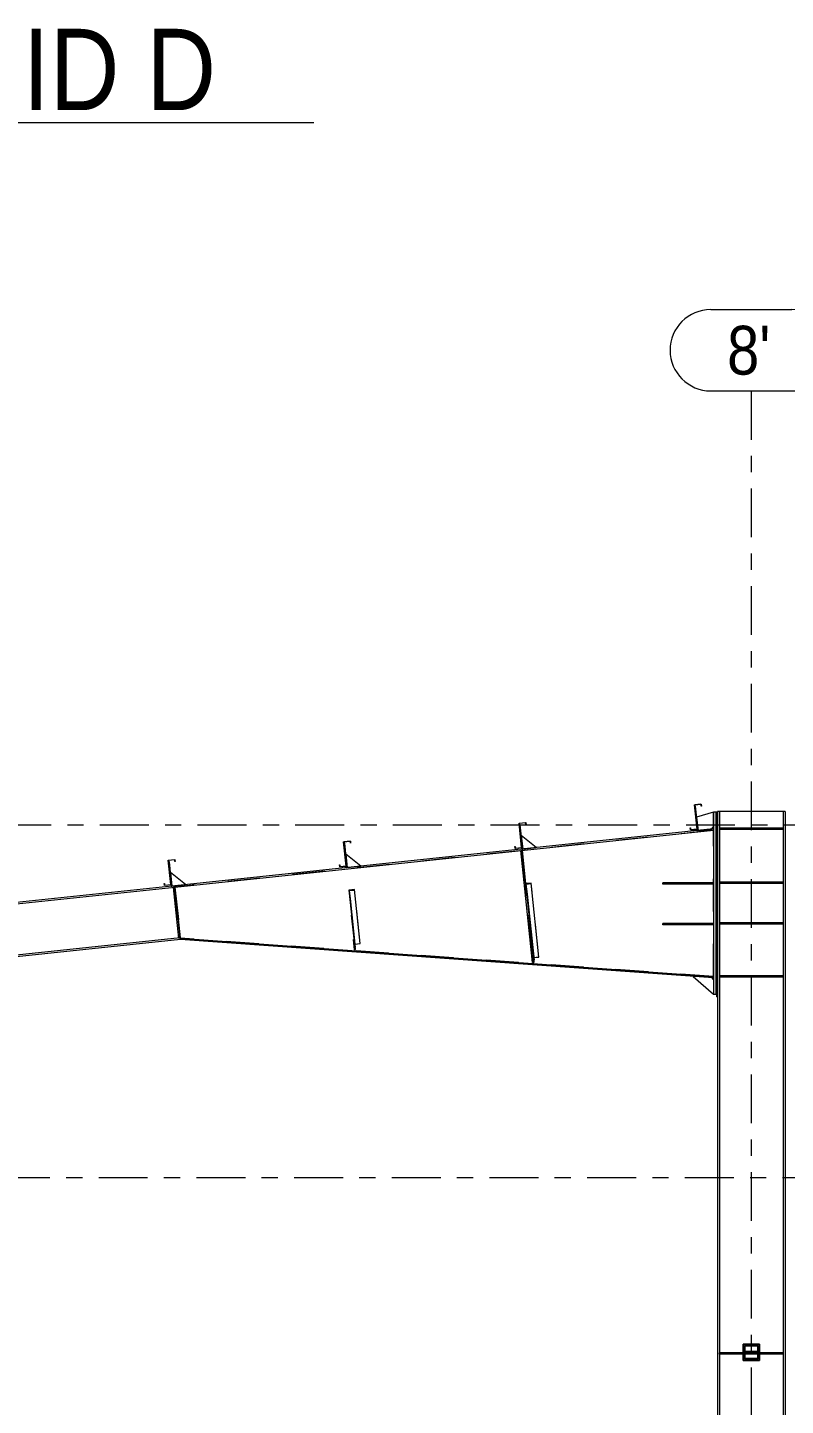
# Model space of a CAD drawing. Header units: millimetres. Extents: x -49 to 773, y -69 to 505.
# Drawn here: x 177.6 to 224.2, y 250.1 to 334.8 of the extents above; entities that cross this region are included whole.
import ezdxf

# ---------------------------------------------------------------- set-up
doc = ezdxf.new("R2010")
doc.units = ezdxf.units.MM
for name, pattern in [('XKITLINE00', [0]), ('XKITLINE02', [4, 2, -2]), ('XKITLINE03', [6, 3, -1, 1, -1])]:
    doc.linetypes.add(name, pattern=pattern)
for name, color, linetype, lineweight in [('OtherObjectType', 7, 'Continuous', 0), ('Part', 2, 'Continuous', 0), ('S-grid', 1, 'Continuous', 0)]:
    doc.layers.add(name, color=color, linetype=linetype, lineweight=lineweight)
doc.styles.add('ARIAL', font='ARIAL.TTF')

# ---------------------------------------------------------------- blocks, each defined once
blk = doc.blocks.new('*A181')
at = {"layer": 'Part'}
h = blk.add_hatch(color=3, dxfattribs=at)
h.paths.add_polyline_path([(221.667, 252.972), (221.667, 253.806), (222.5, 253.806), (222.5, 252.972)], flags=17)
h.paths.add_polyline_path([(221.7, 253.772), (221.7, 253.006), (222.467, 253.006), (222.467, 253.772)])
blk = doc.blocks.new('*A182')
at = {"layer": 'Part'}
blk.add_hatch(color=3, dxfattribs=at).paths.add_polyline_path([(218.586, 287.028), (219, 287.072), (219.013, 286.948), (218.998, 286.946), (218.987, 287.056), (218.602, 287.015), (218.76, 285.522), (218.345, 285.478), (218.332, 285.602), (218.347, 285.604), (218.359, 285.494), (218.743, 285.535)], flags=17)
blk = doc.blocks.new('*A183')
at = {"layer": 'Part'}
blk.add_hatch(color=3, dxfattribs=at).paths.add_polyline_path([(218.586, 287.028), (219, 287.072), (219.013, 286.948), (218.998, 286.946), (218.987, 287.056), (218.602, 287.015), (218.76, 285.522), (218.345, 285.478), (218.332, 285.602), (218.347, 285.604), (218.359, 285.494), (218.743, 285.535)], flags=17)
blk = doc.blocks.new('*A184')
at = {"layer": 'Part'}
blk.add_hatch(color=3, dxfattribs=at).paths.add_polyline_path([(197.367, 281.78), (197.699, 281.815), (197.702, 281.789), (197.387, 281.756), (197.439, 281.261), (197.422, 281.259)], flags=17)
blk = doc.blocks.new('*A189')
at = {"layer": 'Part'}
blk.add_hatch(color=3, dxfattribs=at).paths.add_polyline_path([(186.265, 283.619), (186.679, 283.663), (186.692, 283.539), (186.677, 283.537), (186.666, 283.647), (186.281, 283.606), (186.439, 282.113), (186.025, 282.069), (186.011, 282.193), (186.026, 282.195), (186.038, 282.085), (186.422, 282.126)], flags=17)
blk = doc.blocks.new('*A190')
at = {"layer": 'Part'}
blk.add_hatch(color=3, dxfattribs=at).paths.add_polyline_path([(186.265, 283.619), (186.679, 283.663), (186.692, 283.539), (186.677, 283.537), (186.666, 283.647), (186.281, 283.606), (186.439, 282.113), (186.025, 282.069), (186.011, 282.193), (186.026, 282.195), (186.038, 282.085), (186.422, 282.126)], flags=17)
blk = doc.blocks.new('*A191')
at = {"layer": 'Part'}
blk.add_hatch(color=3, dxfattribs=at).paths.add_polyline_path([(197.039, 284.756), (197.453, 284.799), (197.466, 284.675), (197.451, 284.674), (197.44, 284.783), (197.055, 284.742), (197.213, 283.249), (196.798, 283.205), (196.785, 283.33), (196.8, 283.331), (196.811, 283.222), (197.196, 283.262)], flags=17)
blk = doc.blocks.new('*A192')
at = {"layer": 'Part'}
blk.add_hatch(color=3, dxfattribs=at).paths.add_polyline_path([(197.039, 284.756), (197.453, 284.799), (197.466, 284.675), (197.451, 284.674), (197.44, 284.783), (197.055, 284.742), (197.213, 283.249), (196.798, 283.205), (196.785, 283.33), (196.8, 283.331), (196.811, 283.222), (197.196, 283.262)], flags=17)
blk = doc.blocks.new('*A193')
at = {"layer": 'Part'}
blk.add_hatch(color=3, dxfattribs=at).paths.add_polyline_path([(207.812, 285.892), (208.226, 285.936), (208.24, 285.811), (208.225, 285.81), (208.213, 285.919), (207.829, 285.879), (207.986, 284.385), (207.572, 284.342), (207.559, 284.466), (207.574, 284.467), (207.585, 284.358), (207.97, 284.399)], flags=17)
blk = doc.blocks.new('*A194')
at = {"layer": 'Part'}
blk.add_hatch(color=3, dxfattribs=at).paths.add_polyline_path([(207.812, 285.892), (208.226, 285.936), (208.24, 285.811), (208.225, 285.81), (208.213, 285.919), (207.829, 285.879), (207.986, 284.385), (207.572, 284.342), (207.559, 284.466), (207.574, 284.467), (207.585, 284.358), (207.97, 284.399)], flags=17)
blk = doc.blocks.new('*A196')
at = {"layer": 'Part'}
blk.add_hatch(color=3, dxfattribs=at).paths.add_polyline_path([(208.218, 282.184), (208.55, 282.219), (208.553, 282.187), (208.238, 282.153), (208.303, 281.54), (208.286, 281.539)], flags=17)
blk = doc.blocks.new('*A733')
at = {"layer": 'S-grid', "color": 1, "linetype": 'XKITLINE03', "lineweight": 0}
blk.add_line((134.068, 285.788), (369.833, 285.788), dxfattribs=at)
blk = doc.blocks.new('*A734')
at = {"layer": 'S-grid', "color": 1, "linetype": 'XKITLINE03', "lineweight": 0}
blk.add_line((-10, 264.122), (369.833, 264.122), dxfattribs=at)
blk = doc.blocks.new('*A736')
at = {"layer": 'Part', "color": 2, "linetype": 'XKITLINE00', "lineweight": 0}
for p, q in [((186.667, 282.053), (114.45, 274.436)), ((186.679, 281.945), (114.462, 274.328)), ((186.676, 281.97), (186.679, 281.945)), ((187.006, 278.846), (122.476, 272.039)), ((187.017, 278.738), (122.487, 271.932)), ((187.006, 278.846), (187.017, 278.738)), ((122.145, 272.004), (114.788, 271.228)), ((122.156, 271.897), (114.8, 271.121))]:
    blk.add_line(p, q, dxfattribs=at)
at = {"layer": 'Part', "color": 7, "linetype": 'XKITLINE02', "lineweight": 0}
for p, q in [((186.667, 282.053), (186.676, 281.97)), ((186.679, 281.945), (187.006, 278.846)), ((114.45, 274.436), (114.8, 271.121)), ((122.476, 272.039), (122.145, 272.004)), ((122.487, 271.932), (122.156, 271.897))]:
    blk.add_line(p, q, dxfattribs=at)
blk = doc.blocks.new('*A932')
at = {"layer": 'S-grid', "color": 1, "linetype": 'XKITLINE03', "lineweight": 0}
blk.add_line((222.083, 165.458), (222.083, 312.455), dxfattribs=at)
at = {"layer": 'S-grid', "color": 3, "style": 'ARIAL', "width": 0.85}
blk.add_text("8'", height=3, dxfattribs=at).set_placement((220.589, 313.455))
blk = doc.blocks.new('*A933')
at = {"layer": 'Part', "color": 2, "linetype": 'XKITLINE00', "lineweight": 0}
for p, q in [((220, 286.606), (220, 286.562)), ((224.167, 286.606), (220, 286.606)), ((220.133, 286.606), (220.133, 253.347)), ((224.033, 286.606), (224.033, 253.347)), ((224.167, 286.606), (224.167, 189.08)), ((220, 275.228), (220, 189.08)), ((220.133, 253.264), (220.133, 221.11)), ((224.033, 253.264), (224.033, 221.11))]:
    blk.add_line(p, q, dxfattribs=at)
at = {"layer": 'Part', "color": 7, "linetype": 'XKITLINE02', "lineweight": 0}
for p, q in [((220, 286.562), (220, 275.228)), ((220.133, 253.347), (220.133, 253.264)), ((224.033, 253.347), (224.033, 253.264))]:
    blk.add_line(p, q, dxfattribs=at)
blk = doc.blocks.new('*A975')
at = {"layer": 'Part', "color": 7, "linetype": 'XKITLINE02', "lineweight": 0}
for p, q in [((222.5, 253.806), (221.667, 253.806)), ((221.667, 253.806), (221.667, 252.972)), ((221.7, 253.006), (221.7, 253.772)), ((221.7, 253.772), (222.467, 253.772)), ((222.467, 253.772), (222.467, 253.006)), ((222.5, 252.972), (222.5, 253.806)), ((221.667, 252.972), (222.5, 252.972)), ((222.467, 253.006), (221.7, 253.006))]:
    blk.add_line(p, q, dxfattribs=at)
blk = doc.blocks.new('*A983')
at = {"layer": 'Part', "color": 2, "linetype": 'XKITLINE00', "lineweight": 0}
for p, q in [((221.583, 253.347), (220.133, 253.347)), ((220.133, 253.264), (220.133, 253.347)), ((221.583, 253.264), (220.133, 253.264)), ((224.033, 253.347), (222.583, 253.347)), ((224.033, 253.264), (222.583, 253.264)), ((224.033, 253.347), (224.033, 253.264))]:
    blk.add_line(p, q, dxfattribs=at)
at = {"layer": 'Part', "color": 7, "linetype": 'XKITLINE02', "lineweight": 0}
for p, q in [((220.258, 253.264), (220.258, 253.347)), ((222.583, 253.347), (221.583, 253.347)), ((222.583, 253.264), (221.583, 253.264)), ((223.908, 253.264), (223.908, 253.347))]:
    blk.add_line(p, q, dxfattribs=at)
blk = doc.blocks.new('*A984')
at = {"layer": 'Part', "color": 7, "linetype": 'XKITLINE02', "lineweight": 0}
for p, q in [((221.583, 253.347), (221.583, 253.431)), ((221.583, 253.431), (222.583, 253.431)), ((222.583, 253.347), (221.583, 253.347)), ((222.583, 253.431), (222.583, 253.347))]:
    blk.add_line(p, q, dxfattribs=at)
blk = doc.blocks.new('*A985')
at = {"layer": 'Part', "color": 2, "linetype": 'XKITLINE00', "lineweight": 0}
for p, q in [((222.583, 253.889), (221.583, 253.889)), ((221.583, 253.889), (221.583, 252.889)), ((222.583, 252.889), (222.583, 253.889)), ((221.583, 252.889), (222.583, 252.889))]:
    blk.add_line(p, q, dxfattribs=at)
blk = doc.blocks.new('*A986')
at = {"layer": 'Part', "color": 7, "linetype": 'XKITLINE02', "lineweight": 0}
for p, q in [((224.033, 253.347), (220.133, 253.347)), ((220.133, 253.264), (220.133, 253.347)), ((224.033, 253.264), (220.133, 253.264)), ((220.258, 253.347), (220.258, 253.264)), ((223.908, 253.264), (223.908, 253.347)), ((224.033, 253.347), (224.033, 253.264))]:
    blk.add_line(p, q, dxfattribs=at)
blk = doc.blocks.new('*A987')
at = {"layer": 'Part', "color": 7, "linetype": 'XKITLINE02', "lineweight": 0}
for p, q in [((221.583, 253.431), (221.583, 253.347)), ((222.583, 253.431), (221.583, 253.431)), ((221.583, 253.347), (222.583, 253.347)), ((222.583, 253.347), (222.583, 253.431))]:
    blk.add_line(p, q, dxfattribs=at)
blk = doc.blocks.new('*A988')
at = {"layer": 'Part', "color": 7, "linetype": 'XKITLINE02', "lineweight": 0}
for p, q in [((221.583, 253.889), (222.583, 253.889)), ((221.583, 252.889), (221.583, 253.889)), ((222.583, 253.889), (222.583, 252.889)), ((222.583, 252.889), (221.583, 252.889))]:
    blk.add_line(p, q, dxfattribs=at)
blk = doc.blocks.new('*A990')
at = {"layer": 'Part', "color": 2, "linetype": 'XKITLINE00', "lineweight": 0}
for p, q in [((221.667, 252.972), (221.667, 253.806)), ((221.667, 253.806), (222.5, 253.806)), ((221.7, 253.006), (221.7, 253.772)), ((221.7, 253.772), (222.467, 253.772)), ((222.467, 253.772), (222.467, 253.006)), ((222.5, 253.806), (222.5, 252.972)), ((222.5, 252.972), (221.667, 252.972)), ((222.467, 253.006), (221.7, 253.006))]:
    blk.add_line(p, q, dxfattribs=at)
blk = doc.blocks.new('*A991')
at = {"layer": 'S-grid', "color": 1, "linetype": 'XKITLINE00', "lineweight": 0}
for p, q in [((219.589, 317.455), (224.577, 317.455)), ((219.589, 312.455), (224.577, 312.455))]:
    blk.add_line(p, q, dxfattribs=at)
for centre, start, end in [((219.589, 314.955), 90, 270), ((224.577, 314.955), 270, 90)]:
    blk.add_arc(centre, 2.5, start, end, dxfattribs=at)
blk = doc.blocks.new('*A992')
at = {"layer": 'Part', "color": 2, "linetype": 'XKITLINE00', "lineweight": 0}
for p, q in [((218.586, 287.028), (219, 287.072)), ((218.743, 285.535), (218.586, 287.028)), ((218.987, 287.056), (218.602, 287.015)), ((218.602, 287.015), (218.76, 285.522)), ((218.998, 286.946), (218.987, 287.056)), ((219, 287.072), (219.013, 286.948)), ((219.013, 286.948), (218.998, 286.946)), ((218.332, 285.602), (218.347, 285.604)), ((218.345, 285.478), (218.332, 285.602)), ((218.76, 285.522), (218.345, 285.478)), ((218.347, 285.604), (218.359, 285.494)), ((218.359, 285.494), (218.743, 285.535))]:
    blk.add_line(p, q, dxfattribs=at)
blk = doc.blocks.new('*A993')
at = {"layer": 'Part', "color": 2, "linetype": 'XKITLINE00', "lineweight": 0}
for p, q in [((218.586, 287.028), (219, 287.072)), ((218.743, 285.535), (218.586, 287.028)), ((218.987, 287.056), (218.602, 287.015)), ((218.602, 287.015), (218.76, 285.522)), ((218.998, 286.946), (218.987, 287.056)), ((219, 287.072), (219.013, 286.948)), ((219.013, 286.948), (218.998, 286.946)), ((218.332, 285.602), (218.347, 285.604)), ((218.345, 285.478), (218.332, 285.602)), ((218.76, 285.522), (218.345, 285.478)), ((218.347, 285.604), (218.359, 285.494)), ((218.359, 285.494), (218.743, 285.535))]:
    blk.add_line(p, q, dxfattribs=at)
blk = doc.blocks.new('*A994')
at = {"layer": 'Part', "color": 2, "linetype": 'XKITLINE00', "lineweight": 0}
for p, q in [((187.017, 278.738), (187.023, 278.821)), ((219.744, 276.395), (187.017, 278.738)), ((187.023, 278.821), (219.75, 276.478)), ((219.75, 276.478), (219.744, 276.395))]:
    blk.add_line(p, q, dxfattribs=at)
blk = doc.blocks.new('*A995')
at = {"layer": 'Part', "color": 2, "linetype": 'XKITLINE00', "lineweight": 0}
for p, q in [((219.741, 285.541), (186.667, 282.053)), ((186.676, 281.97), (219.75, 285.459)), ((219.75, 285.459), (219.741, 285.541)), ((186.667, 282.053), (186.676, 281.97))]:
    blk.add_line(p, q, dxfattribs=at)
blk = doc.blocks.new('*A996')
at = {"layer": 'Part', "color": 7, "linetype": 'XKITLINE02', "lineweight": 0}
for p, q in [((219.75, 285.459), (186.676, 281.97)), ((219.75, 276.478), (219.75, 285.459)), ((186.676, 281.97), (187.008, 278.822)), ((219.75, 276.478), (187.023, 278.821))]:
    blk.add_line(p, q, dxfattribs=at)
at = {"layer": 'Part', "color": 2, "linetype": 'XKITLINE00', "lineweight": 0}
blk.add_line((187.023, 278.821), (187.008, 278.822), dxfattribs=at)
blk = doc.blocks.new('*A997')
at = {"layer": 'Part', "color": 7, "linetype": 'XKITLINE02', "lineweight": 0}
for p, q in [((208.004, 284.22), (207.921, 284.211)), ((207.921, 284.211), (208.646, 277.332)), ((208.729, 277.341), (208.004, 284.22)), ((208.633, 277.456), (208.716, 277.465)), ((208.646, 277.332), (208.729, 277.341))]:
    blk.add_line(p, q, dxfattribs=at)
blk = doc.blocks.new('*A998')
at = {"layer": 'Part', "color": 2, "linetype": 'XKITLINE00', "lineweight": 0}
for p, q in [((197.699, 281.815), (197.367, 281.78)), ((197.367, 281.78), (197.71, 278.535)), ((197.387, 281.756), (197.702, 281.789)), ((197.387, 281.756), (197.439, 281.261)), ((197.439, 281.261), (197.422, 281.259)), ((197.439, 281.261), (197.755, 278.261)), ((198.049, 278.494), (197.699, 281.815)), ((197.734, 278.461), (198.049, 278.494)), ((197.739, 278.259), (197.755, 278.261))]:
    blk.add_line(p, q, dxfattribs=at)
at = {"layer": 'Part', "color": 7, "linetype": 'XKITLINE02', "lineweight": 0}
for p, q in [((197.71, 278.535), (197.739, 278.259)), ((197.717, 278.47), (198.048, 278.505))]:
    blk.add_line(p, q, dxfattribs=at)
blk = doc.blocks.new('*A999')
at = {"layer": 'Part', "color": 7, "linetype": 'XKITLINE02', "lineweight": 0}
for p, q in [((197.739, 278.259), (197.367, 281.78)), ((197.755, 278.261), (197.387, 281.756)), ((198.049, 278.494), (197.699, 281.815)), ((197.717, 278.47), (198.048, 278.505)), ((197.734, 278.461), (198.049, 278.494)), ((197.739, 278.259), (197.755, 278.261))]:
    blk.add_line(p, q, dxfattribs=at)
blk = doc.blocks.new('*A1000')
at = {"layer": 'Part', "color": 2, "linetype": 'XKITLINE00', "lineweight": 0}
for p, q in [((197.105, 284.662), (197.064, 284.658)), ((197.263, 283.17), (197.105, 284.662)), ((197.213, 283.249), (197.221, 283.166))]:
    blk.add_line(p, q, dxfattribs=at)
at = {"layer": 'Part', "color": 7, "linetype": 'XKITLINE02', "lineweight": 0}
for p, q in [((197.064, 284.658), (197.213, 283.249)), ((197.221, 283.166), (197.263, 283.17))]:
    blk.add_line(p, q, dxfattribs=at)
blk = doc.blocks.new('*A1001')
at = {"layer": 'Part', "color": 2, "linetype": 'XKITLINE00', "lineweight": 0}
blk.add_line((198.091, 283.258), (197.175, 283.999), dxfattribs=at)
at = {"layer": 'Part', "color": 7, "linetype": 'XKITLINE02', "lineweight": 0}
for p, q in [((197.175, 283.999), (197.263, 283.17)), ((197.263, 283.17), (198.091, 283.258))]:
    blk.add_line(p, q, dxfattribs=at)
blk = doc.blocks.new('*A1002')
at = {"layer": 'Part', "color": 2, "linetype": 'XKITLINE00', "lineweight": 0}
for p, q in [((197.646, 278.744), (197.687, 278.748)), ((197.711, 278.122), (197.646, 278.744)), ((197.71, 278.535), (197.753, 278.127)), ((197.753, 278.127), (197.711, 278.122))]:
    blk.add_line(p, q, dxfattribs=at)
at = {"layer": 'Part', "color": 7, "linetype": 'XKITLINE02', "lineweight": 0}
for p, q in [((197.687, 278.748), (197.71, 278.535)), ((197.698, 278.247), (197.74, 278.251))]:
    blk.add_line(p, q, dxfattribs=at)
blk = doc.blocks.new('*A1003')
at = {"layer": 'Part', "color": 7, "linetype": 'XKITLINE02', "lineweight": 0}
for p, q in [((197.687, 278.748), (197.646, 278.744)), ((197.646, 278.744), (197.711, 278.122)), ((197.753, 278.127), (197.687, 278.748)), ((197.698, 278.247), (197.74, 278.251)), ((197.711, 278.122), (197.753, 278.127))]:
    blk.add_line(p, q, dxfattribs=at)
blk = doc.blocks.new('*A1004')
at = {"layer": 'Part', "color": 7, "linetype": 'XKITLINE02', "lineweight": 0}
for p, q in [((207.921, 284.211), (208.004, 284.22)), ((208.218, 282.184), (208.682, 277.79)), ((208.633, 277.456), (208.716, 277.465))]:
    blk.add_line(p, q, dxfattribs=at)
at = {"layer": 'Part', "color": 2, "linetype": 'XKITLINE00', "lineweight": 0}
for p, q in [((208.646, 277.332), (207.921, 284.211)), ((208.004, 284.22), (208.218, 282.184)), ((208.682, 277.79), (208.729, 277.341)), ((208.729, 277.341), (208.646, 277.332))]:
    blk.add_line(p, q, dxfattribs=at)
blk = doc.blocks.new('*A1005')
at = {"layer": 'Part', "color": 2, "linetype": 'XKITLINE00', "lineweight": 0}
blk.add_line((208.865, 284.394), (207.949, 285.136), dxfattribs=at)
at = {"layer": 'Part', "color": 7, "linetype": 'XKITLINE02', "lineweight": 0}
for p, q in [((207.949, 285.136), (208.036, 284.307)), ((208.036, 284.307), (208.865, 284.394))]:
    blk.add_line(p, q, dxfattribs=at)
blk = doc.blocks.new('*A1006')
at = {"layer": 'Part', "color": 2, "linetype": 'XKITLINE00', "lineweight": 0}
for p, q in [((207.879, 285.799), (207.837, 285.794)), ((208.036, 284.307), (207.879, 285.799)), ((207.986, 284.385), (207.995, 284.302))]:
    blk.add_line(p, q, dxfattribs=at)
at = {"layer": 'Part', "color": 7, "linetype": 'XKITLINE02', "lineweight": 0}
for p, q in [((207.837, 285.794), (207.986, 284.385)), ((207.995, 284.302), (208.036, 284.307))]:
    blk.add_line(p, q, dxfattribs=at)
blk = doc.blocks.new('*A1008')
at = {"layer": 'Part', "color": 2, "linetype": 'XKITLINE00', "lineweight": 0}
for p, q in [((220, 286.562), (219.933, 286.562)), ((219.933, 286.562), (219.933, 275.228)), ((220, 286.562), (220, 275.228)), ((220, 275.228), (219.933, 275.228))]:
    blk.add_line(p, q, dxfattribs=at)
blk = doc.blocks.new('*A1009')
at = {"layer": 'Part', "color": 2, "linetype": 'XKITLINE00', "lineweight": 0}
for p, q in [((219.75, 286.562), (219.75, 275.395)), ((219.917, 286.562), (219.75, 286.562)), ((219.917, 275.395), (219.917, 286.562)), ((219.75, 275.395), (219.917, 275.395))]:
    blk.add_line(p, q, dxfattribs=at)
blk = doc.blocks.new('*A1011')
at = {"layer": 'Part', "color": 2, "linetype": 'XKITLINE00', "lineweight": 0}
for p, q in [((218.652, 286.935), (218.611, 286.931)), ((218.81, 285.443), (218.652, 286.935)), ((218.76, 285.522), (218.768, 285.439))]:
    blk.add_line(p, q, dxfattribs=at)
at = {"layer": 'Part', "color": 7, "linetype": 'XKITLINE02', "lineweight": 0}
for p, q in [((218.611, 286.931), (218.76, 285.522)), ((218.768, 285.439), (218.81, 285.443))]:
    blk.add_line(p, q, dxfattribs=at)
blk = doc.blocks.new('*A1012')
at = {"layer": 'Part', "color": 2, "linetype": 'XKITLINE00', "lineweight": 0}
for p, q in [((219.75, 286.562), (218.722, 286.272)), ((218.722, 286.272), (218.81, 285.443)), ((219.626, 285.529), (219.75, 285.667))]:
    blk.add_line(p, q, dxfattribs=at)
at = {"layer": 'Part', "color": 7, "linetype": 'XKITLINE02', "lineweight": 0}
for p, q in [((219.75, 285.667), (219.75, 286.562)), ((218.81, 285.443), (219.626, 285.529))]:
    blk.add_line(p, q, dxfattribs=at)
blk = doc.blocks.new('*A1015')
at = {"layer": 'Part', "color": 7, "linetype": 'XKITLINE02', "lineweight": 0}
for p, q in [((224.025, 285.585), (220.142, 285.585)), ((220.142, 285.585), (220.142, 285.502)), ((224.025, 285.502), (220.142, 285.502)), ((220.267, 285.502), (220.267, 285.585)), ((223.9, 285.502), (223.9, 285.585)), ((224.025, 285.502), (224.025, 285.585))]:
    blk.add_line(p, q, dxfattribs=at)
blk = doc.blocks.new('*A1016')
at = {"layer": 'Part', "color": 2, "linetype": 'XKITLINE00', "lineweight": 0}
for p, q in [((224.025, 285.585), (220.142, 285.585)), ((220.142, 285.502), (220.142, 285.585)), ((224.025, 285.502), (220.142, 285.502)), ((224.025, 285.585), (224.025, 285.502))]:
    blk.add_line(p, q, dxfattribs=at)
at = {"layer": 'Part', "color": 7, "linetype": 'XKITLINE02', "lineweight": 0}
for p, q in [((220.267, 285.502), (220.267, 285.585)), ((223.9, 285.502), (223.9, 285.585))]:
    blk.add_line(p, q, dxfattribs=at)
blk = doc.blocks.new('*A1017')
at = {"layer": 'Part', "color": 7, "linetype": 'XKITLINE02', "lineweight": 0}
for p, q in [((224.025, 282.272), (220.142, 282.272)), ((220.142, 282.272), (220.142, 282.189)), ((224.025, 282.189), (220.142, 282.189)), ((220.267, 282.189), (220.267, 282.272)), ((223.9, 282.189), (223.9, 282.272)), ((224.025, 282.189), (224.025, 282.272))]:
    blk.add_line(p, q, dxfattribs=at)
blk = doc.blocks.new('*A1018')
at = {"layer": 'Part', "color": 2, "linetype": 'XKITLINE00', "lineweight": 0}
for p, q in [((224.025, 282.272), (220.142, 282.272)), ((220.142, 282.189), (220.142, 282.272)), ((224.025, 282.189), (220.142, 282.189)), ((224.025, 282.272), (224.025, 282.189))]:
    blk.add_line(p, q, dxfattribs=at)
at = {"layer": 'Part', "color": 7, "linetype": 'XKITLINE02', "lineweight": 0}
for p, q in [((220.267, 282.189), (220.267, 282.272)), ((223.9, 282.189), (223.9, 282.272))]:
    blk.add_line(p, q, dxfattribs=at)
blk = doc.blocks.new('*A1019')
at = {"layer": 'Part', "color": 7, "linetype": 'XKITLINE02', "lineweight": 0}
for p, q in [((224.025, 279.772), (220.142, 279.772)), ((220.142, 279.772), (220.142, 279.689)), ((224.025, 279.689), (220.142, 279.689)), ((220.267, 279.689), (220.267, 279.772)), ((223.9, 279.689), (223.9, 279.772)), ((224.025, 279.689), (224.025, 279.772))]:
    blk.add_line(p, q, dxfattribs=at)
blk = doc.blocks.new('*A1020')
at = {"layer": 'Part', "color": 2, "linetype": 'XKITLINE00', "lineweight": 0}
for p, q in [((224.025, 279.772), (220.142, 279.772)), ((220.142, 279.689), (220.142, 279.772)), ((224.025, 279.689), (220.142, 279.689)), ((224.025, 279.772), (224.025, 279.689))]:
    blk.add_line(p, q, dxfattribs=at)
at = {"layer": 'Part', "color": 7, "linetype": 'XKITLINE02', "lineweight": 0}
for p, q in [((220.267, 279.689), (220.267, 279.772)), ((223.9, 279.689), (223.9, 279.772))]:
    blk.add_line(p, q, dxfattribs=at)
blk = doc.blocks.new('*A1021')
at = {"layer": 'Part', "color": 7, "linetype": 'XKITLINE02', "lineweight": 0}
for p, q in [((224.025, 276.522), (220.142, 276.522)), ((220.142, 276.522), (220.142, 276.439)), ((224.025, 276.439), (220.142, 276.439)), ((220.267, 276.439), (220.267, 276.522)), ((223.9, 276.439), (223.9, 276.522)), ((224.025, 276.439), (224.025, 276.522))]:
    blk.add_line(p, q, dxfattribs=at)
blk = doc.blocks.new('*A1022')
at = {"layer": 'Part', "color": 2, "linetype": 'XKITLINE00', "lineweight": 0}
for p, q in [((224.025, 276.522), (220.142, 276.522)), ((220.142, 276.439), (220.142, 276.522)), ((224.025, 276.439), (220.142, 276.439)), ((224.025, 276.522), (224.025, 276.439))]:
    blk.add_line(p, q, dxfattribs=at)
at = {"layer": 'Part', "color": 7, "linetype": 'XKITLINE02', "lineweight": 0}
for p, q in [((220.267, 276.439), (220.267, 276.522)), ((223.9, 276.439), (223.9, 276.522))]:
    blk.add_line(p, q, dxfattribs=at)
blk = doc.blocks.new('*A1023')
at = {"layer": 'Part', "color": 7, "linetype": 'XKITLINE02', "lineweight": 0}
for p, q in [((219.75, 282.228), (216.65, 282.228)), ((216.65, 282.145), (216.65, 282.228)), ((219.75, 282.145), (216.65, 282.145)), ((219.583, 282.145), (219.583, 282.228)), ((219.625, 282.145), (219.625, 282.228)), ((219.75, 282.228), (219.75, 282.145))]:
    blk.add_line(p, q, dxfattribs=at)
blk = doc.blocks.new('*A1024')
at = {"layer": 'Part', "color": 7, "linetype": 'XKITLINE02', "lineweight": 0}
for p, q in [((219.75, 279.728), (216.65, 279.728)), ((216.65, 279.645), (216.65, 279.728)), ((219.75, 279.645), (216.65, 279.645)), ((219.583, 279.645), (219.583, 279.728)), ((219.625, 279.645), (219.625, 279.728)), ((219.75, 279.728), (219.75, 279.645))]:
    blk.add_line(p, q, dxfattribs=at)
blk = doc.blocks.new('*A1025')
at = {"layer": 'Part', "color": 2, "linetype": 'XKITLINE00', "lineweight": 0}
for p, q in [((219.75, 282.228), (216.65, 282.228)), ((216.65, 282.228), (216.65, 282.145)), ((219.75, 282.145), (216.65, 282.145)), ((219.583, 282.145), (219.583, 282.228))]:
    blk.add_line(p, q, dxfattribs=at)
at = {"layer": 'Part', "color": 7, "linetype": 'XKITLINE02', "lineweight": 0}
for p, q in [((219.625, 282.145), (219.625, 282.228)), ((219.75, 282.228), (219.75, 282.145))]:
    blk.add_line(p, q, dxfattribs=at)
blk = doc.blocks.new('*A1026')
at = {"layer": 'Part', "color": 2, "linetype": 'XKITLINE00', "lineweight": 0}
for p, q in [((219.75, 279.728), (216.65, 279.728)), ((216.65, 279.728), (216.65, 279.645)), ((219.75, 279.645), (216.65, 279.645)), ((219.583, 279.645), (219.583, 279.728))]:
    blk.add_line(p, q, dxfattribs=at)
at = {"layer": 'Part', "color": 7, "linetype": 'XKITLINE02', "lineweight": 0}
for p, q in [((219.625, 279.645), (219.625, 279.728)), ((219.75, 279.728), (219.75, 279.645))]:
    blk.add_line(p, q, dxfattribs=at)
blk = doc.blocks.new('*A1027')
at = {"layer": 'Part', "color": 2, "linetype": 'XKITLINE00', "lineweight": 0}
for p, q in [((218.503, 276.484), (219.75, 275.395)), ((219.625, 276.403), (219.75, 276.269))]:
    blk.add_line(p, q, dxfattribs=at)
at = {"layer": 'Part', "color": 7, "linetype": 'XKITLINE02', "lineweight": 0}
for p, q in [((219.625, 276.403), (218.503, 276.484)), ((219.75, 276.269), (219.75, 275.395))]:
    blk.add_line(p, q, dxfattribs=at)
blk = doc.blocks.new('*A1046')
at = {"layer": 'Part', "color": 2, "linetype": 'XKITLINE00', "lineweight": 0}
for p, q in [((186.265, 283.619), (186.679, 283.663)), ((186.422, 282.126), (186.265, 283.619)), ((186.666, 283.647), (186.281, 283.606)), ((186.677, 283.537), (186.666, 283.647)), ((186.679, 283.663), (186.692, 283.539)), ((186.281, 283.606), (186.439, 282.113)), ((186.692, 283.539), (186.677, 283.537)), ((186.011, 282.193), (186.026, 282.195)), ((186.025, 282.069), (186.011, 282.193)), ((186.439, 282.113), (186.025, 282.069)), ((186.026, 282.195), (186.038, 282.085)), ((186.038, 282.085), (186.422, 282.126))]:
    blk.add_line(p, q, dxfattribs=at)
blk = doc.blocks.new('*A1047')
at = {"layer": 'Part', "color": 2, "linetype": 'XKITLINE00', "lineweight": 0}
for p, q in [((186.265, 283.619), (186.679, 283.663)), ((186.422, 282.126), (186.265, 283.619)), ((186.666, 283.647), (186.281, 283.606)), ((186.677, 283.537), (186.666, 283.647)), ((186.679, 283.663), (186.692, 283.539)), ((186.281, 283.606), (186.439, 282.113)), ((186.692, 283.539), (186.677, 283.537)), ((186.011, 282.193), (186.026, 282.195)), ((186.025, 282.069), (186.011, 282.193)), ((186.439, 282.113), (186.025, 282.069)), ((186.026, 282.195), (186.038, 282.085)), ((186.038, 282.085), (186.422, 282.126))]:
    blk.add_line(p, q, dxfattribs=at)
blk = doc.blocks.new('*A1048')
at = {"layer": 'Part', "color": 2, "linetype": 'XKITLINE00', "lineweight": 0}
for p, q in [((197.039, 284.756), (197.453, 284.799)), ((197.196, 283.262), (197.039, 284.756)), ((197.44, 284.783), (197.055, 284.742)), ((197.055, 284.742), (197.213, 283.249)), ((197.451, 284.674), (197.44, 284.783)), ((197.466, 284.675), (197.451, 284.674)), ((197.453, 284.799), (197.466, 284.675)), ((196.785, 283.33), (196.8, 283.331)), ((196.798, 283.205), (196.785, 283.33)), ((197.213, 283.249), (196.798, 283.205)), ((196.8, 283.331), (196.811, 283.222)), ((196.811, 283.222), (197.196, 283.262))]:
    blk.add_line(p, q, dxfattribs=at)
blk = doc.blocks.new('*A1049')
at = {"layer": 'Part', "color": 2, "linetype": 'XKITLINE00', "lineweight": 0}
for p, q in [((197.039, 284.756), (197.453, 284.799)), ((197.196, 283.262), (197.039, 284.756)), ((197.44, 284.783), (197.055, 284.742)), ((197.055, 284.742), (197.213, 283.249)), ((197.451, 284.674), (197.44, 284.783)), ((197.466, 284.675), (197.451, 284.674)), ((197.453, 284.799), (197.466, 284.675)), ((196.785, 283.33), (196.8, 283.331)), ((196.798, 283.205), (196.785, 283.33)), ((197.213, 283.249), (196.798, 283.205)), ((196.8, 283.331), (196.811, 283.222)), ((196.811, 283.222), (197.196, 283.262))]:
    blk.add_line(p, q, dxfattribs=at)
blk = doc.blocks.new('*A1050')
at = {"layer": 'Part', "color": 2, "linetype": 'XKITLINE00', "lineweight": 0}
for p, q in [((207.812, 285.892), (208.226, 285.936)), ((207.97, 284.399), (207.812, 285.892)), ((208.213, 285.919), (207.829, 285.879)), ((207.829, 285.879), (207.986, 284.385)), ((208.225, 285.81), (208.213, 285.919)), ((208.24, 285.811), (208.225, 285.81)), ((208.226, 285.936), (208.24, 285.811)), ((207.559, 284.466), (207.574, 284.467)), ((207.572, 284.342), (207.559, 284.466)), ((207.574, 284.467), (207.585, 284.358)), ((207.986, 284.385), (207.572, 284.342)), ((207.585, 284.358), (207.97, 284.399))]:
    blk.add_line(p, q, dxfattribs=at)
blk = doc.blocks.new('*A1051')
at = {"layer": 'Part', "color": 2, "linetype": 'XKITLINE00', "lineweight": 0}
for p, q in [((207.812, 285.892), (208.226, 285.936)), ((207.97, 284.399), (207.812, 285.892)), ((208.213, 285.919), (207.829, 285.879)), ((207.829, 285.879), (207.986, 284.385)), ((208.225, 285.81), (208.213, 285.919)), ((208.24, 285.811), (208.225, 285.81)), ((208.226, 285.936), (208.24, 285.811)), ((207.559, 284.466), (207.574, 284.467)), ((207.572, 284.342), (207.559, 284.466)), ((207.574, 284.467), (207.585, 284.358)), ((207.986, 284.385), (207.572, 284.342)), ((207.585, 284.358), (207.97, 284.399))]:
    blk.add_line(p, q, dxfattribs=at)
blk = doc.blocks.new('*A1058')
at = {"layer": 'Part', "color": 2, "linetype": 'XKITLINE00', "lineweight": 0}
for p, q in [((186.332, 283.526), (186.29, 283.521)), ((186.489, 282.034), (186.332, 283.526)), ((186.439, 282.113), (186.448, 282.03))]:
    blk.add_line(p, q, dxfattribs=at)
at = {"layer": 'Part', "color": 7, "linetype": 'XKITLINE02', "lineweight": 0}
for p, q in [((186.29, 283.521), (186.439, 282.113)), ((186.448, 282.03), (186.489, 282.034))]:
    blk.add_line(p, q, dxfattribs=at)
blk = doc.blocks.new('*A1059')
at = {"layer": 'Part', "color": 2, "linetype": 'XKITLINE00', "lineweight": 0}
blk.add_line((187.318, 282.122), (186.402, 282.863), dxfattribs=at)
at = {"layer": 'Part', "color": 7, "linetype": 'XKITLINE02', "lineweight": 0}
for p, q in [((186.402, 282.863), (186.489, 282.034)), ((186.489, 282.034), (187.318, 282.122))]:
    blk.add_line(p, q, dxfattribs=at)
blk = doc.blocks.new('*A1060')
at = {"layer": 'Part', "color": 7, "linetype": 'XKITLINE02', "lineweight": 0}
for p, q in [((186.679, 281.945), (186.596, 281.936)), ((186.596, 281.936), (186.923, 278.837)), ((187.006, 278.846), (186.679, 281.945)), ((186.609, 281.812), (186.692, 281.821)), ((186.91, 278.961), (186.992, 278.97)), ((186.923, 278.837), (187.006, 278.846))]:
    blk.add_line(p, q, dxfattribs=at)
blk = doc.blocks.new('*A1061')
at = {"layer": 'Part', "color": 7, "linetype": 'XKITLINE02', "lineweight": 0}
for p, q in [((186.679, 281.945), (186.596, 281.936)), ((186.609, 281.812), (186.692, 281.821)), ((186.992, 278.97), (186.91, 278.961)), ((187.006, 278.846), (186.923, 278.837))]:
    blk.add_line(p, q, dxfattribs=at)
at = {"layer": 'Part', "color": 2, "linetype": 'XKITLINE00', "lineweight": 0}
for p, q in [((186.923, 278.837), (186.596, 281.936)), ((186.679, 281.945), (187.006, 278.846))]:
    blk.add_line(p, q, dxfattribs=at)
blk = doc.blocks.new('*A1062')
at = {"layer": 'Part', "color": 7, "linetype": 'XKITLINE02', "lineweight": 0}
for p, q in [((208.715, 277.476), (208.218, 282.184)), ((208.731, 277.477), (208.238, 282.153)), ((209.029, 277.672), (208.55, 282.219)), ((208.697, 277.646), (209.028, 277.681)), ((208.714, 277.639), (209.029, 277.672)), ((208.715, 277.476), (208.731, 277.477))]:
    blk.add_line(p, q, dxfattribs=at)
blk = doc.blocks.new('*A1063')
at = {"layer": 'Part', "color": 2, "linetype": 'XKITLINE00', "lineweight": 0}
for p, q in [((208.55, 282.219), (208.218, 282.184)), ((208.218, 282.184), (208.682, 277.79)), ((208.238, 282.153), (208.553, 282.187)), ((208.238, 282.153), (208.303, 281.54)), ((209.029, 277.672), (208.55, 282.219)), ((208.303, 281.54), (208.286, 281.539)), ((208.303, 281.54), (208.731, 277.477)), ((208.714, 277.639), (209.029, 277.672)), ((208.715, 277.476), (208.731, 277.477))]:
    blk.add_line(p, q, dxfattribs=at)
at = {"layer": 'Part', "color": 7, "linetype": 'XKITLINE02', "lineweight": 0}
for p, q in [((208.682, 277.79), (208.715, 277.476)), ((208.697, 277.646), (209.028, 277.681))]:
    blk.add_line(p, q, dxfattribs=at)
blk = doc.blocks.new('*A1128')
at = {"layer": 'OtherObjectType', "color": 5, "linetype": 'XKITLINE00', "lineweight": 0}
blk.add_line((140.386, 328.955), (195.21, 328.955), dxfattribs=at)
at = {"layer": 'OtherObjectType', "color": 7, "style": 'ARIAL', "width": 0.85}
blk.add_text('SECTION GRID D', height=5, dxfattribs=at).set_placement((140.386, 329.705))

msp = doc.modelspace()

# ---------------------------------------------------------------- block references
at = {"lineweight": 0}
for name in ['*A1128', '*A991', '*A932', '*A733', '*A182', '*A183', '*A992', '*A993', '*A1011', '*A1012', '*A1009', '*A1008', '*A933', '*A995', '*A996', '*A193', '*A194', '*A1050', '*A1051', '*A1006', '*A1015', '*A1016', '*A191', '*A192', '*A1048', '*A1049', '*A1000', '*A1005', '*A189', '*A190', '*A1046', '*A1047', '*A1001', '*A997', '*A1004', '*A1058', '*A1059', '*A736', '*A1060', '*A1061', '*A196', '*A1062', '*A1063', '*A1023', '*A1025', '*A1017', '*A1018', '*A184', '*A998', '*A999', '*A1024', '*A1026', '*A1019', '*A1020', '*A994', '*A1002', '*A1003', '*A1027', '*A1021', '*A1022', '*A734', '*A983', '*A986', '*A985', '*A988', '*A984', '*A987', '*A181', '*A975', '*A990']:
    msp.add_blockref(name, (0, 0), dxfattribs=at)

doc.saveas('drawing.dxf')
